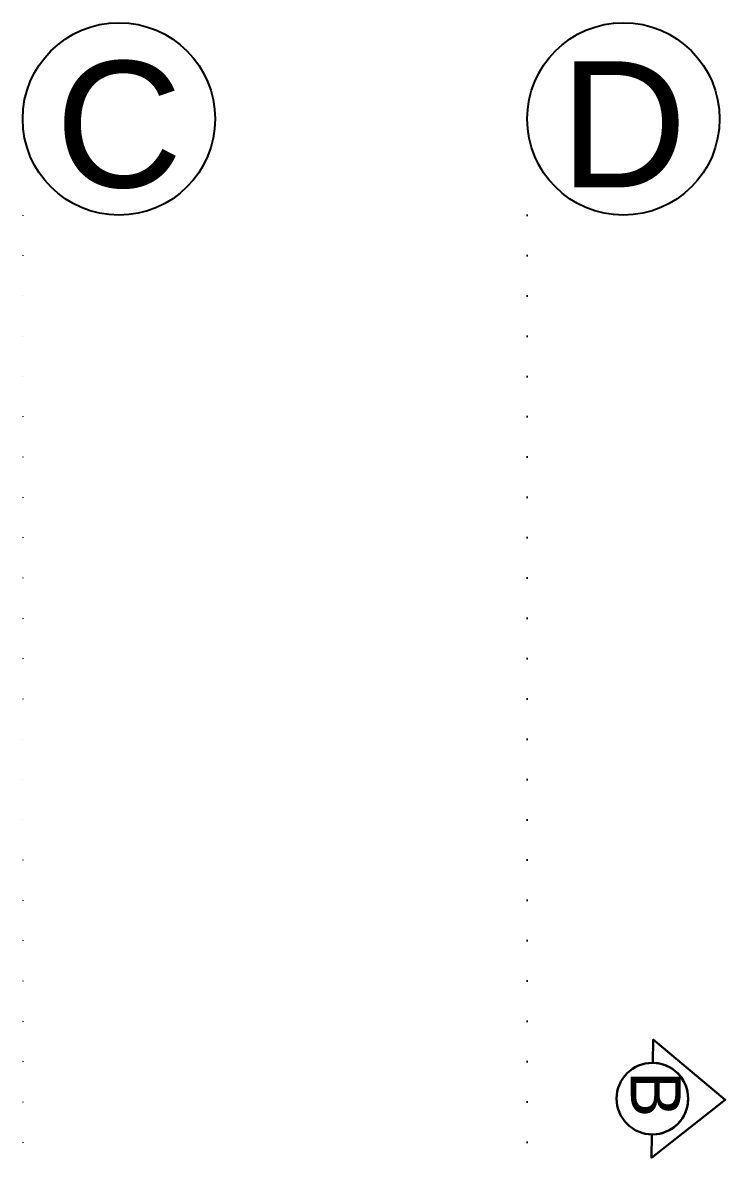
# Model space of a CAD drawing. Header units: millimetres. Extents: x 768 to 14077, y 324 to 18132.
# Drawn here: x 3106 to 3384.6, y 8875.5 to 9325.7 of the extents above; entities that cross this region are included whole.
import ezdxf

# ---------------------------------------------------------------- set-up
doc = ezdxf.new("R2010")
doc.units = ezdxf.units.MM
doc.linetypes.add('DOT2', pattern=[3.175, 0, -3.175])
doc.linetypes.add('HIDDENX2', pattern=[19.05, 12.7, -6.35])
doc.layers.add('SEM_AKS', color=161, linetype='Continuous')
doc.layers.add('SEM_KESİK1', color=254, linetype='HIDDENX2', lineweight=40)
doc.styles.add('SEM_YAZI', font='arial.ttf')
doc.styles.get("Standard").update_dxf_attribs({"font": 'arial.ttf'})

msp = doc.modelspace()

# ---------------------------------------------------------------- linework, layer by layer
at = {"layer": 'SEM_AKS', "linetype": 'DOT2', "ltscale": 5}
for p, q in [((3106.03, 9249.39), (3106.03, 6854.54)), ((3306.03, 9249.39), (3306.03, 6854.54))]:
    msp.add_line(p, q, dxfattribs=at)
at = {"layer": 'SEM_AKS', "ltscale": 5}
for centre in [(3144.17, 9287.53), (3344.17, 9287.53)]:
    msp.add_circle(centre, 38.14, dxfattribs=at)
at = {"layer": 'SEM_KESİK1', "linetype": 'ByBlock', "lineweight": 30, "ltscale": 0.1}
msp.add_lwpolyline([(3355.88, 8913.37, -1.000319), (3355.44, 8885), (3355.3, 8875.75), (3384.56, 8898.74), (3356.02, 8922.62)], format="xyb", close=True, dxfattribs=at)
msp.add_circle((3355.66, 8899.19), 14.19, dxfattribs=at)

# ---------------------------------------------------------------- texts
at = {"layer": 'SEM_AKS', "linetype": 'DOT2', "ltscale": 5}
for s, p in [('C', (3118.95, 9260.41)), ('D', (3318.95, 9260.41))]:
    msp.add_text(s, height=50, dxfattribs=at).set_placement(p)
at = {"layer": 'SEM_KESİK1', "linetype": 'ByBlock', "lineweight": 30, "ltscale": 0.1, "insert": (3347.11, 8891.78), "char_height": 19.78, "width": 7.9102, "attachment_point": 9, "rotation": 270, "style": 'SEM_YAZI'}
msp.add_mtext('B', dxfattribs=at)

doc.saveas('drawing.dxf')
